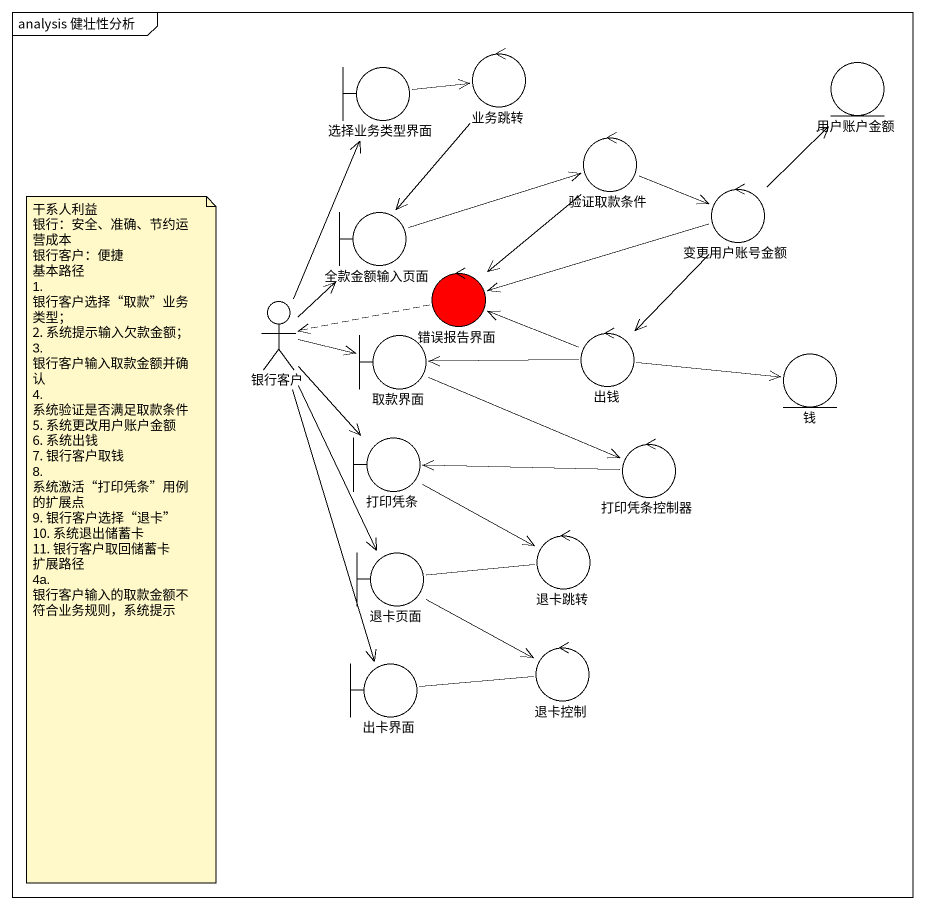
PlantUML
@startuml
mainframe analysis 健壮性分析
boundary 选择业务类型界面
control 业务跳转
entity 用户账户金额
control 验证取款条件
boundary 全款金额输入页面
control 变更用户账号金额
actor 银行客户
control 错误报告界面 #FF0000
boundary 取款界面
control 出钱
entity 钱
boundary 打印凭条
control 打印凭条控制器
control 退卡跳转
boundary 退卡页面
control 退卡控制
boundary 出卡界面
选择业务类型界面 -right-> 业务跳转
业务跳转 --> 全款金额输入页面
验证取款条件 -right-> 变更用户账号金额
验证取款条件 --> 错误报告界面
全款金额输入页面 -right-> 验证取款条件
变更用户账号金额 -up-> 用户账户金额
变更用户账号金额 -left-> 错误报告界面
变更用户账号金额 --> 出钱
银行客户 -up-> 选择业务类型界面
银行客户 -up-> 全款金额输入页面
银行客户 -right-> 取款界面
银行客户 --> 打印凭条
银行客户 --> 退卡页面
银行客户 --> 出卡界面
错误报告界面 .left.> 银行客户
取款界面 -right-> 打印凭条控制器
出钱 -left-> 错误报告界面
出钱 -left-> 取款界面
出钱 -right-> 钱
打印凭条 -right-> 退卡跳转
打印凭条控制器 -left-> 打印凭条
退卡跳转 -left- 退卡页面
退卡页面 -right-> 退卡控制
退卡控制 -left- 出卡界面
note as N1
  干系人利益
  银行：安全、准确、节约运营成本
  银行客户：便捷
  基本路径
  1. 银行客户选择“取款”业务类型；
  2. 系统提示输入欠款金额；
  3. 银行客户输入取款金额并确认
  4. 系统验证是否满足取款条件
  5. 系统更改用户账户金额
  6. 系统出钱
  7. 银行客户取钱
  8. 系统激活“打印凭条”用例的扩展点
  9. 银行客户选择“退卡”
  10. 系统退出储蓄卡
  11. 银行客户取回储蓄卡
  扩展路径
  4a. 银行客户输入的取款金额不符合业务规则，系统提示
end note
@enduml
